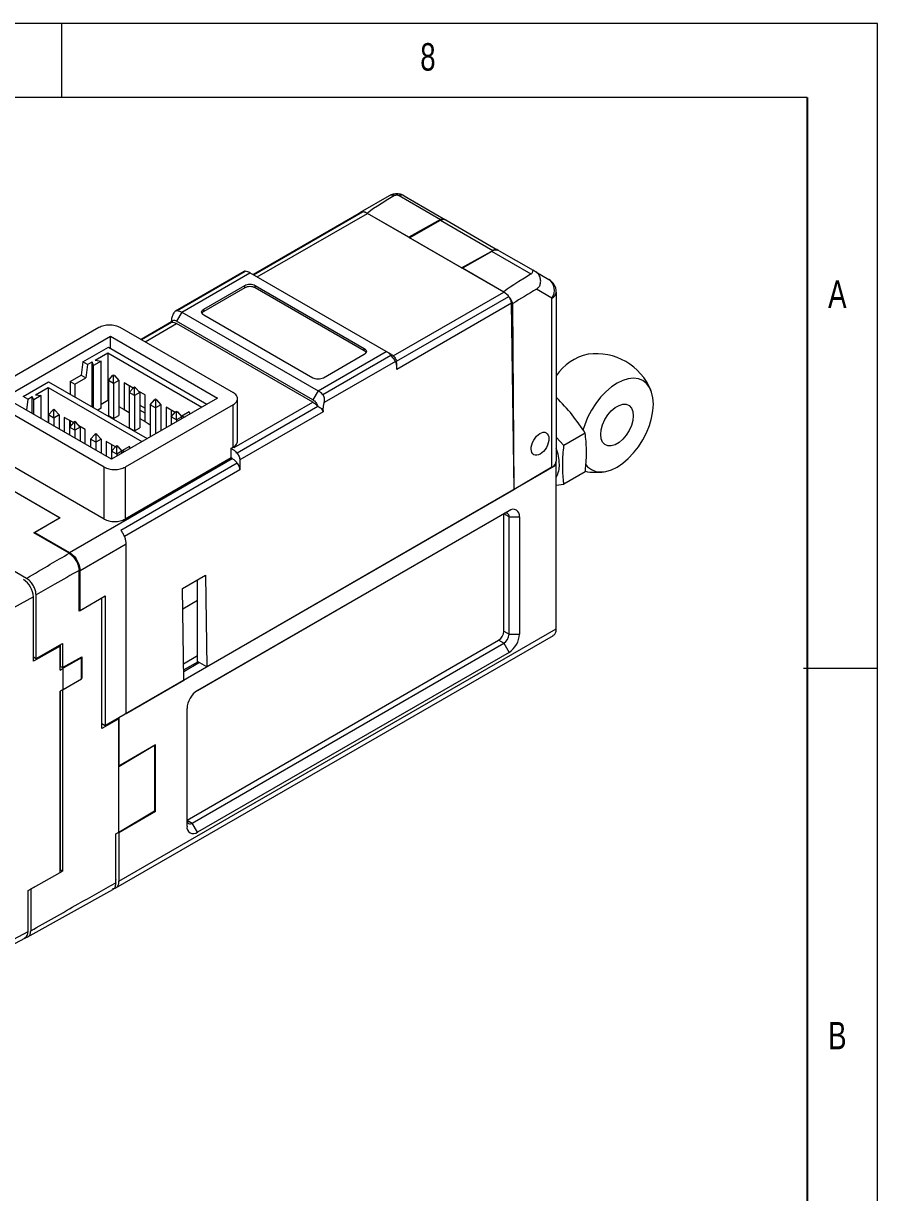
# Model space of a CAD drawing. Header units: inches. Extents: x 0.2 to 16.3, y 0.2 to 11.5.
# Drawn here: x 14.071 to 16.339, y 8.392 to 11.496 of the extents above; entities that cross this region are included whole.
import ezdxf

# ---------------------------------------------------------------- set-up
doc = ezdxf.new("R2010")
doc.units = ezdxf.units.IN
doc.header["$MEASUREMENT"] = 0
doc.layers.add('NOTES', color=7, linetype='Continuous')
doc.styles.add('SLDTEXTSTYLE2', font='TXT', dxfattribs={"width": 0.75})

msp = doc.modelspace()

# ---------------------------------------------------------------- linework, layer by layer
at = {"color": 7, "linetype": 'Continuous', "lineweight": 18}
for p, q in [((16.3386, 11.4961), (0.1969, 11.4961)), ((14.1732, 11.2992), (14.1732, 11.4961)), ((16.3386, 0.1969), (16.3386, 11.4961)), ((16.1516, 11.2992), (0.3937, 11.2992)), ((15.0424, 11.0383), (14.9648, 10.9936)), ((15.0684, 11.0392), (15.1783, 10.9757)), ((15.0817, 11.0383), (15.1917, 10.9748)), ((14.9681, 10.9945), (14.6815, 10.829)), ((15.3464, 10.7827), (14.9845, 10.9916)), ((15.0944, 10.9281), (14.9845, 10.9916)), ((15.1783, 10.9757), (15.0944, 10.9281)), ((15.0965, 10.927), (15.1659, 10.9663)), ((15.1659, 10.9663), (15.1787, 10.9734)), ((15.1787, 10.9734), (15.3177, 10.8932)), ((15.1923, 10.9745), (15.331, 10.8944)), ((15.2344, 10.8473), (15.0965, 10.927)), ((15.2344, 10.8473), (15.305, 10.886)), ((15.3149, 10.8907), (15.2364, 10.8462)), ((15.305, 10.886), (15.3177, 10.8932)), ((15.4187, 10.8307), (15.3149, 10.8907)), ((15.3343, 10.8925), (15.331, 10.8944)), ((15.3343, 10.8925), (15.424, 10.8407)), ((14.6571, 10.8372), (14.4753, 10.7323)), ((14.4794, 10.7334), (14.6604, 10.8379)), ((14.4917, 10.7296), (14.6727, 10.8341)), ((15.0346, 10.6252), (14.6727, 10.8341)), ((15.3464, 10.7827), (15.2364, 10.8462)), ((15.4315, 10.8364), (15.4659, 10.8165)), ((14.5502, 10.7377), (14.6588, 10.8004)), ((14.6588, 10.7939), (14.5502, 10.7313)), ((14.6588, 10.7939), (14.6588, 10.8004)), ((14.6866, 10.8004), (14.9761, 10.6332)), ((14.6866, 10.7939), (14.6866, 10.8004)), ((14.9761, 10.6268), (14.6866, 10.7939)), ((15.0615, 10.5995), (15.3594, 10.7714)), ((15.4743, 10.7668), (15.4332, 10.7905)), ((15.4856, 10.7824), (15.4856, 10.3334)), ((15.3668, 10.7532), (15.0624, 10.5775)), ((15.3742, 10.2587), (15.3668, 10.7532)), ((15.3742, 10.2587), (15.3705, 10.7527)), ((15.4743, 10.3175), (15.4743, 10.7668)), ((14.4917, 10.7297), (14.4778, 10.7055)), ((14.4917, 10.7296), (14.8536, 10.5207)), ((14.5502, 10.7313), (14.5502, 10.7377)), ((14.8397, 10.5545), (14.5502, 10.7216)), ((13.9851, 10.524), (14.2718, 10.6895)), ((14.3275, 10.6895), (14.6281, 10.5159)), ((14.4641, 10.7035), (14.3837, 10.6571)), ((14.4639, 10.7027), (14.4639, 10.7049)), ((14.4649, 10.7029), (14.4642, 10.7032)), ((14.8397, 10.4966), (14.4778, 10.7055)), ((14.8397, 10.4902), (14.4778, 10.6991)), ((14.0213, 10.5031), (14.3024, 10.6654)), ((14.3024, 10.6654), (14.5864, 10.5015)), ((14.3024, 10.6332), (14.3024, 10.6654)), ((14.2294, 10.5975), (14.2969, 10.6364)), ((14.2621, 10.6019), (14.2955, 10.6212)), ((14.2955, 10.6212), (14.5446, 10.4773)), ((14.2955, 10.6212), (14.2955, 10.4958)), ((14.2969, 10.6364), (14.5585, 10.4854)), ((14.8536, 10.5207), (15.0346, 10.6252)), ((14.9761, 10.6171), (14.8676, 10.5545)), ((14.9761, 10.6268), (14.9761, 10.6332)), ((15.0485, 10.6171), (15.0346, 10.6252)), ((14.2294, 10.5975), (14.2245, 10.5625)), ((14.2419, 10.5903), (14.2294, 10.5975)), ((14.2419, 10.5903), (14.237, 10.5553)), ((14.2419, 10.5903), (14.2537, 10.5971)), ((14.2578, 10.5882), (14.2537, 10.5971)), ((14.2537, 10.4781), (14.2537, 10.5971)), ((14.2774, 10.5995), (14.2578, 10.5882)), ((14.2578, 10.4758), (14.2578, 10.5882)), ((14.2621, 10.6019), (14.2774, 10.5995)), ((14.2774, 10.4741), (14.2774, 10.5995)), ((15.0469, 10.6147), (14.866, 10.5103)), ((15.0587, 10.5985), (14.8697, 10.4893)), ((15.0624, 10.5857), (15.0624, 10.5878)), ((15.0624, 10.5775), (15.0624, 10.5857)), ((14.1953, 10.5456), (14.2245, 10.5625)), ((14.2078, 10.5384), (14.237, 10.5553)), ((14.2245, 10.5625), (14.237, 10.5553)), ((14.2969, 10.5481), (14.308, 10.5609)), ((14.3108, 10.5625), (14.308, 10.5609)), ((14.308, 10.5609), (14.3108, 10.5593)), ((14.3136, 10.5609), (14.3108, 10.5625)), ((14.3108, 10.5593), (14.3136, 10.5609)), ((14.3108, 10.54), (14.3108, 10.5593)), ((14.3136, 10.5609), (14.3247, 10.5481)), ((14.0707, 10.5059), (14.1382, 10.5448)), ((14.1034, 10.5103), (14.1368, 10.5296)), ((14.1368, 10.5296), (14.3859, 10.3857)), ((14.1368, 10.5296), (14.1368, 10.4364)), ((14.1382, 10.5448), (14.3999, 10.3938)), ((14.1953, 10.5456), (14.1953, 10.5119)), ((14.1953, 10.5456), (14.2078, 10.5384)), ((14.2078, 10.5384), (14.2078, 10.5047)), ((14.3108, 10.54), (14.2969, 10.5481)), ((14.2969, 10.5481), (14.2969, 10.4548)), ((14.3247, 10.5481), (14.3108, 10.54)), ((14.3108, 10.54), (14.3108, 10.4468)), ((14.3247, 10.5481), (14.3247, 10.4548)), ((14.3627, 10.5277), (14.3386, 10.5416)), ((14.3386, 10.5416), (14.3386, 10.4709)), ((14.3525, 10.5336), (14.3525, 10.5159)), ((14.3637, 10.5288), (14.3525, 10.5159)), ((14.3665, 10.5304), (14.3637, 10.5288)), ((14.3637, 10.5288), (14.3665, 10.5272)), ((14.3692, 10.5288), (14.3665, 10.5304)), ((14.3665, 10.5272), (14.3692, 10.5288)), ((14.3665, 10.5079), (14.3665, 10.5272)), ((14.3804, 10.5159), (14.3692, 10.5288)), ((14.3052, 10.3391), (14.0213, 10.5031)), ((14.0832, 10.4987), (14.0707, 10.5059)), ((14.0832, 10.4987), (14.0792, 10.4696)), ((14.0832, 10.4987), (14.095, 10.5055)), ((14.0992, 10.4966), (14.095, 10.5055)), ((14.095, 10.4605), (14.095, 10.5055)), ((14.1188, 10.5079), (14.0992, 10.4966)), ((14.0992, 10.4581), (14.0992, 10.4966)), ((14.1034, 10.5103), (14.1188, 10.5079)), ((14.1188, 10.4468), (14.1188, 10.5079)), ((14.2774, 10.4854), (14.2955, 10.4958)), ((14.2955, 10.4958), (14.2969, 10.495)), ((14.5864, 10.5015), (14.3052, 10.3391)), ((14.3665, 10.5079), (14.3525, 10.5159)), ((14.3525, 10.5159), (14.3525, 10.4227)), ((14.3804, 10.5159), (14.3665, 10.5079)), ((14.3665, 10.5079), (14.3665, 10.4146)), ((14.3943, 10.5095), (14.3776, 10.5191)), ((14.3804, 10.5159), (14.3804, 10.4227)), ((14.3943, 10.4388), (14.3943, 10.5095)), ((14.4082, 10.4838), (14.4194, 10.4966)), ((14.4221, 10.4982), (14.4194, 10.4966)), ((14.4194, 10.4966), (14.4221, 10.495)), ((14.4249, 10.4966), (14.4221, 10.4982)), ((14.4221, 10.495), (14.4249, 10.4966)), ((14.4221, 10.495), (14.4221, 10.4757)), ((14.4249, 10.4966), (14.4361, 10.4838)), ((14.6397, 10.3864), (14.6397, 10.4999)), ((14.8536, 10.5207), (14.8397, 10.4966)), ((15.4861, 10.503), (15.4856, 10.5027)), ((14.2857, 10.3182), (13.9851, 10.4918)), ((14.1382, 10.4564), (14.1493, 10.4693)), ((14.1521, 10.4709), (14.1493, 10.4693)), ((14.1493, 10.4693), (14.1521, 10.4677)), ((14.1549, 10.4693), (14.1521, 10.4709)), ((14.1521, 10.4677), (14.1549, 10.4693)), ((14.1521, 10.4484), (14.1521, 10.4677)), ((14.1549, 10.4693), (14.166, 10.4564)), ((14.2774, 10.4741), (14.269, 10.4693)), ((14.3247, 10.4789), (14.3386, 10.4709)), ((14.3386, 10.4709), (14.3525, 10.4629)), ((14.6281, 10.4838), (14.3414, 10.3182)), ((14.3804, 10.4821), (14.3943, 10.4741)), ((14.3943, 10.4612), (14.3804, 10.4693)), ((14.4221, 10.4757), (14.4082, 10.4838)), ((14.4082, 10.4838), (14.4082, 10.3986)), ((14.4361, 10.4838), (14.4221, 10.4757)), ((14.4221, 10.4757), (14.4221, 10.4066)), ((14.4361, 10.4838), (14.4361, 10.4147)), ((14.4741, 10.4634), (14.45, 10.4773)), ((14.45, 10.4773), (14.45, 10.4227)), ((14.4639, 10.4693), (14.4639, 10.4516)), ((14.4639, 10.4516), (14.475, 10.4645)), ((14.4778, 10.4661), (14.475, 10.4645)), ((14.475, 10.4645), (14.4778, 10.4629)), ((14.4806, 10.4645), (14.4778, 10.4661)), ((14.4778, 10.4629), (14.4806, 10.4645)), ((14.4778, 10.4436), (14.4778, 10.4629)), ((14.4806, 10.4645), (14.4917, 10.4517)), ((14.5113, 10.4645), (14.4917, 10.4532)), ((14.5136, 10.4595), (14.5113, 10.4645)), ((14.6281, 10.3712), (14.6281, 10.4838)), ((14.6309, 10.3697), (14.8397, 10.4902)), ((14.8527, 10.479), (14.6384, 10.3552)), ((14.8667, 10.4645), (14.6458, 10.337)), ((14.8664, 10.4725), (14.8627, 10.4725)), ((14.8664, 10.4725), (14.8667, 10.4645)), ((14.1521, 10.4484), (14.1382, 10.4564)), ((14.1382, 10.4564), (14.1382, 10.4356)), ((14.166, 10.4564), (14.1521, 10.4484)), ((14.1521, 10.4484), (14.1521, 10.4275)), ((14.166, 10.4564), (14.166, 10.4195)), ((14.2041, 10.4361), (14.1799, 10.45)), ((14.1799, 10.45), (14.1799, 10.4115)), ((14.1939, 10.442), (14.1939, 10.4243)), ((14.205, 10.4372), (14.1939, 10.4243)), ((14.1939, 10.4323), (14.1953, 10.4331)), ((14.1953, 10.4412), (14.1953, 10.4259)), ((14.2078, 10.4388), (14.205, 10.4372)), ((14.205, 10.4372), (14.2078, 10.4356)), ((14.2106, 10.4372), (14.2078, 10.4388)), ((14.2078, 10.4356), (14.2106, 10.4372)), ((14.2078, 10.4163), (14.2078, 10.4356)), ((14.2217, 10.4243), (14.2106, 10.4372)), ((14.2969, 10.4548), (14.3108, 10.4468)), ((14.3108, 10.4468), (14.3247, 10.4548)), ((14.3804, 10.4468), (14.3943, 10.4388)), ((14.3943, 10.4388), (14.4082, 10.4307)), ((14.4778, 10.4436), (14.4639, 10.4516)), ((14.4639, 10.4516), (14.4639, 10.4307)), ((14.4917, 10.4516), (14.4778, 10.4436)), ((14.4778, 10.4436), (14.4778, 10.4388)), ((14.4917, 10.4532), (14.489, 10.4548)), ((14.4917, 10.4532), (14.5005, 10.4518)), ((14.4917, 10.4468), (14.4917, 10.4532)), ((14.2078, 10.4163), (14.1939, 10.4243)), ((14.1939, 10.4243), (14.1939, 10.4034)), ((14.2217, 10.4243), (14.2078, 10.4163)), ((14.2078, 10.4163), (14.2078, 10.3954)), ((14.2356, 10.4179), (14.2189, 10.4275)), ((14.2217, 10.4243), (14.2217, 10.3873)), ((14.2356, 10.3793), (14.2356, 10.4179)), ((14.2495, 10.3922), (14.2607, 10.405)), ((14.2635, 10.4066), (14.2607, 10.405)), ((14.2607, 10.405), (14.2635, 10.4034)), ((14.2662, 10.405), (14.2635, 10.4066)), ((14.2635, 10.4034), (14.2662, 10.405)), ((14.2635, 10.4034), (14.2635, 10.3841)), ((14.2662, 10.405), (14.2774, 10.3922)), ((14.3525, 10.4227), (14.3665, 10.4146)), ((14.3665, 10.4146), (14.3804, 10.4227)), ((15.5627, 10.4078), (15.5059, 10.375)), ((14.2635, 10.3841), (14.2495, 10.3922)), ((14.2495, 10.3922), (14.2495, 10.3713)), ((14.2774, 10.3922), (14.2635, 10.3841)), ((14.2635, 10.3841), (14.2635, 10.3632)), ((14.2774, 10.3922), (14.2774, 10.3552)), ((14.3154, 10.3718), (14.2913, 10.3857)), ((14.2913, 10.3857), (14.2913, 10.3472)), ((14.3052, 10.3777), (14.3052, 10.36)), ((14.3052, 10.36), (14.3164, 10.3729)), ((14.3191, 10.3745), (14.3164, 10.3729)), ((14.3164, 10.3729), (14.3191, 10.3713)), ((14.3219, 10.3729), (14.3191, 10.3745)), ((14.3191, 10.3713), (14.3219, 10.3729)), ((14.3191, 10.352), (14.3191, 10.3713)), ((14.3219, 10.3729), (14.333, 10.3601)), ((14.3526, 10.3729), (14.333, 10.3616)), ((14.355, 10.3678), (14.3526, 10.3729)), ((14.6226, 10.3679), (14.6281, 10.3712)), ((14.6226, 10.3423), (14.6226, 10.3679)), ((14.6281, 10.3713), (14.6309, 10.3697)), ((15.5059, 10.375), (15.4856, 10.3975)), ((14.2857, 10.18), (13.9851, 10.3536)), ((14.1939, 10.0916), (14.6254, 10.3407)), ((14.3191, 10.352), (14.3052, 10.36)), ((14.3052, 10.36), (14.3052, 10.3391)), ((14.333, 10.36), (14.3191, 10.352)), ((14.3191, 10.352), (14.3191, 10.3472)), ((14.333, 10.3616), (14.3303, 10.3632)), ((14.333, 10.3616), (14.3418, 10.3602)), ((14.333, 10.3552), (14.333, 10.3616)), ((14.6226, 10.3423), (14.3414, 10.18)), ((14.6254, 10.3407), (14.6226, 10.3423)), ((14.6458, 10.337), (14.6462, 10.3108)), ((14.2857, 10.18), (14.2857, 10.3182)), ((15.4856, 10.3229), (14.3247, 9.6527)), ((14.6392, 10.3285), (14.3302, 10.1501)), ((14.3414, 10.3182), (14.3414, 10.18)), ((15.4743, 10.3175), (15.3742, 10.2587)), ((15.4856, 10.3229), (15.4856, 10.3334)), ((15.4856, 9.8889), (15.4856, 10.3229)), ((13.9823, 10.2909), (14.1688, 10.1832)), ((14.1674, 10.1835), (13.9865, 10.288)), ((15.5627, 10.3057), (15.5059, 10.273)), ((14.5586, 9.7878), (15.3742, 10.2587)), ((15.4856, 10.2704), (15.5059, 10.273)), ((14.0992, 10.1432), (14.1674, 10.1835)), ((14.1688, 10.1832), (14.102, 10.1447)), ((14.1674, 10.1824), (14.1674, 10.1835)), ((15.3464, 10.1943), (14.5331, 9.7248)), ((14.5335, 9.725), (15.3603, 10.2024)), ((15.3464, 10.1943), (15.3603, 10.2024)), ((15.3464, 9.8825), (15.3464, 10.1943)), ((15.3603, 10.1863), (15.3464, 10.1943)), ((15.3603, 10.1863), (15.3881, 10.1863)), ((15.3603, 9.8744), (15.3603, 10.1863)), ((15.3881, 10.1863), (15.3881, 9.8744)), ((14.1925, 10.0893), (14.0992, 10.1432)), ((14.102, 10.1447), (14.102, 10.1416)), ((14.102, 10.1447), (14.1939, 10.0916)), ((14.2217, 10.0434), (14.3442, 10.1141)), ((14.3442, 9.6641), (14.3442, 10.1141)), ((14.0797, 10.0227), (13.9962, 10.0709)), ((14.219, 9.9357), (14.219, 10.0433)), ((14.2217, 9.9373), (14.2217, 10.0434)), ((14.4937, 9.9957), (14.5549, 10.031)), ((14.5549, 10.031), (14.5586, 9.7878)), ((14.4973, 9.7524), (14.4937, 9.9957)), ((14.5335, 9.8023), (14.5335, 10.0186)), ((14.0978, 9.9735), (14.0454, 9.9443)), ((14.0978, 9.803), (14.0978, 9.9735)), ((14.1049, 9.8102), (14.1049, 9.979)), ((14.2796, 9.9699), (14.219, 9.9357)), ((14.2217, 9.9373), (14.2885, 9.9759)), ((14.2788, 9.9703), (14.2796, 9.9699)), ((14.2796, 9.6242), (14.2796, 9.9699)), ((14.2797, 9.7222), (14.2797, 9.9708)), ((14.2885, 9.9759), (14.2885, 9.6319)), ((14.219, 9.9389), (14.2217, 9.9373)), ((14.5335, 9.9636), (14.4945, 9.941)), ((14.3165, 9.2007), (15.4781, 9.8713)), ((14.3247, 9.2187), (15.4856, 9.8889)), ((15.3464, 9.8825), (15.3603, 9.8744)), ((15.3603, 9.8744), (15.3881, 9.8744)), ((15.4856, 9.8889), (15.4856, 9.8886)), ((14.1687, 9.8425), (14.0978, 9.803)), ((14.1049, 9.8102), (14.1754, 9.8499)), ((14.1655, 9.8443), (14.1687, 9.8425)), ((14.1687, 9.7792), (14.1687, 9.8425)), ((14.1688, 9.8462), (14.1688, 9.7887)), ((14.1754, 9.8499), (14.1754, 9.7856)), ((14.5057, 9.3811), (15.3325, 9.8584)), ((14.5196, 9.373), (15.3464, 9.8503)), ((15.3464, 9.8503), (15.3325, 9.8584)), ((15.3464, 9.8503), (15.3603, 9.8262)), ((14.0978, 9.8143), (14.1049, 9.8102)), ((14.1754, 9.7856), (14.2261, 9.8142)), ((14.2259, 9.812), (14.1772, 9.7839)), ((14.2259, 9.812), (14.2241, 9.8131)), ((14.2259, 9.7561), (14.2259, 9.812)), ((14.2261, 9.8142), (14.2261, 9.7569)), ((14.5335, 9.8166), (14.4967, 9.7953)), ((15.3603, 9.8262), (14.5335, 9.3489)), ((14.1688, 9.7887), (14.1687, 9.7886)), ((14.1687, 9.7792), (14.1772, 9.7839)), ((14.1688, 9.7894), (14.1754, 9.7856)), ((14.1772, 9.728), (14.1772, 9.7839)), ((14.535, 9.8014), (14.4969, 9.7794)), ((14.5392, 9.799), (14.497, 9.7746)), ((14.5586, 9.7878), (14.5335, 9.8023)), ((16.3386, 9.7835), (16.1417, 9.7835)), ((14.1772, 9.728), (14.2259, 9.7561)), ((14.2259, 9.7571), (14.2261, 9.7569)), ((14.2261, 9.7569), (14.2259, 9.7568)), ((14.3442, 9.6641), (14.4973, 9.7524)), ((14.1772, 9.728), (14.1687, 9.7232)), ((14.1687, 9.2414), (14.1687, 9.7232)), ((14.1688, 9.7233), (14.1688, 9.251)), ((14.1754, 9.727), (14.1754, 9.2456)), ((14.2796, 9.7221), (14.2797, 9.7222)), ((14.2797, 9.6804), (14.2796, 9.6803)), ((14.2797, 9.6338), (14.2797, 9.6804)), ((14.3442, 9.6641), (14.2885, 9.6319)), ((14.5057, 9.365), (14.5057, 9.6768)), ((14.1687, 9.6409), (14.1687, 9.6328)), ((14.3247, 9.6496), (14.2796, 9.6242)), ((14.2797, 9.6338), (14.2796, 9.6337)), ((14.2797, 9.637), (14.2885, 9.6319)), ((14.3247, 9.6496), (14.3219, 9.6512)), ((14.3246, 9.6528), (14.3247, 9.6527)), ((14.3247, 9.6527), (14.3247, 9.5241)), ((14.3247, 9.5226), (14.3247, 9.6496)), ((14.4221, 9.5804), (14.3247, 9.5241)), ((14.4196, 9.5787), (14.3247, 9.5226)), ((14.4194, 9.5788), (14.4196, 9.5787)), ((14.4196, 9.5787), (14.4196, 9.4051)), ((14.4221, 9.4036), (14.4221, 9.5804)), ((14.3247, 9.349), (14.3247, 9.5226)), ((14.3247, 9.349), (14.4196, 9.4051)), ((14.4221, 9.4036), (14.3247, 9.3473)), ((14.4195, 9.4051), (14.4221, 9.4036)), ((14.5057, 9.3811), (14.5196, 9.373)), ((14.3163, 9.3442), (14.3247, 9.349)), ((14.3163, 9.214), (14.3163, 9.3442)), ((14.3164, 9.2236), (14.3164, 9.3443)), ((14.3232, 9.3482), (14.3247, 9.3473)), ((14.3247, 9.3473), (14.3247, 9.2187)), ((14.5335, 9.3489), (14.5196, 9.373)), ((14.1688, 9.251), (14.1687, 9.2509)), ((14.0837, 9.194), (14.1687, 9.2414)), ((14.1687, 9.2495), (14.1754, 9.2456)), ((14.1687, 9.2418), (14.1754, 9.2456)), ((14.3164, 9.2236), (14.3163, 9.2214)), ((14.0818, 9.0699), (14.3092, 9.1967)), ((14.0837, 9.0855), (14.0837, 9.194)), ((14.0838, 9.0949), (14.0838, 9.1941)), ((14.0908, 9.198), (14.1007, 9.2035)), ((14.0908, 9.198), (14.0908, 9.0871)), ((14.0908, 9.198), (14.0908, 9.198)), ((14.0241, 9.0398), (14.0752, 9.0673)), ((14.0327, 9.0581), (14.0837, 9.0855))]:
    msp.add_line(p, q, dxfattribs=at)
at = {"color": 8, "linetype": 'Continuous', "lineweight": 18}
for p, q in [((14.6824, 10.8285), (14.9715, 10.9954)), ((14.6922, 10.8229), (14.9845, 10.9916)), ((15.305, 10.8851), (15.305, 10.886)), ((15.0532, 10.6134), (15.3464, 10.7827)), ((14.3845, 10.6565), (14.4649, 10.7029)), ((14.3943, 10.6509), (14.4778, 10.6991)), ((14.6462, 10.3108), (14.3397, 10.1339)), ((14.3163, 9.2236), (14.3164, 9.2236)), ((14.0838, 9.0949), (14.0837, 9.0948))]:
    msp.add_line(p, q, dxfattribs=at)
at = {"color": 7, "linetype": 'Continuous', "lineweight": 18, "flags": 128}
for points in [[(15.7435, 10.4852), (15.7423, 10.502), (15.7388, 10.5169), (15.733, 10.5297), (15.7251, 10.5401), (15.7152, 10.5477), (15.7037, 10.5524), (15.6908, 10.5541), (15.6769, 10.5527), (15.6621, 10.5483), (15.647, 10.5409), (15.632, 10.5309), (15.6172, 10.5183), (15.6033, 10.5035), (15.5904, 10.4869), (15.5789, 10.469), (15.569, 10.45), (15.5611, 10.4305), (15.5565, 10.4158)], [(15.5634, 10.3259), (15.569, 10.3191), (15.5789, 10.3115), (15.5904, 10.3068), (15.6033, 10.3051), (15.6172, 10.3065), (15.632, 10.3109), (15.647, 10.3182), (15.6621, 10.3283), (15.6769, 10.3409), (15.6908, 10.3556), (15.7037, 10.3722), (15.7152, 10.3902), (15.7251, 10.4092), (15.733, 10.4286), (15.7388, 10.4481), (15.7423, 10.4671), (15.7435, 10.4852)], [(15.6902, 10.4545), (15.6889, 10.4418), (15.6853, 10.4285), (15.6793, 10.4152), (15.6716, 10.4027), (15.6624, 10.3918), (15.6523, 10.3831), (15.6418, 10.3771), (15.6317, 10.3742), (15.6225, 10.3744), (15.6148, 10.3779), (15.6088, 10.3844), (15.6052, 10.3935), (15.6039, 10.4047), (15.6052, 10.4173), (15.6088, 10.4307), (15.6148, 10.444), (15.6225, 10.4564), (15.6317, 10.4673), (15.6418, 10.476), (15.6523, 10.482), (15.6624, 10.485), (15.6716, 10.4847), (15.6793, 10.4813), (15.6853, 10.4748), (15.6889, 10.4657), (15.6902, 10.4545)]]:
    msp.add_lwpolyline(points, dxfattribs=at)
at = {"color": 8, "linetype": 'Continuous', "lineweight": 18}
msp.add_arc((15.05, 11.0235), 0.0167, 69.2973, 117.3726, dxfattribs=at)
at = {"color": 7, "linetype": 'Continuous', "lineweight": 18}
for centre, radius, start, end in [((15.0741, 11.0236), 0.0166, 62.523, 110.0342), ((14.9735, 10.978), 0.0175, 51.0308, 134.7628), ((14.9716, 10.9884), 0.00699, 91.0947, 119.6983), ((14.9713, 10.9705), 0.0249, 58.0026, 89.593), ((15.184, 10.9601), 0.0166, 62.523, 110.0342), ((15.3262, 10.8746), 0.0197, 65.5492, 125.0836), ((14.6593, 10.8124), 0.0255, 58.2469, 87.569), ((15.4445, 10.7873), 0.0362, 325.4207, 53.7367), ((15.4462, 10.7824), 0.0394, 0, 60), ((15.3138, 10.7318), 0.0604, 20.197, 57.3602), ((15.4664, 10.7844), 0.0193, 294.2404, 354.1405), ((15.5991, 10.4845), 0.1364, 102.2843, 146.3398), ((15.5914, 10.4617), 0.1575, 22.2402, 97.7651), ((14.8281, 10.4781), 0.0497, 40.3639, 59.1012), ((15.3659, 10.3225), 0.1281, 1.1487, 20.8371), ((15.4334, 10.3225), 0.0606, 329.4529, 2.4301), ((15.5914, 10.4617), 0.1575, 259.4889, 277.7651), ((15.3518, 10.1877), 0.0086, 350.786, 129.2033), ((15.3712, 10.189), 0.0172, 350.786, 129.2033), ((14.0404, 9.9709), 0.0575, 2.6055, 57.3945), ((15.3162, 9.8839), 0.0303, 302.6055, 357.3945), ((15.3301, 9.8758), 0.0303, 302.6055, 357.3945), ((15.3277, 9.8772), 0.0605, 302.6055, 357.3945), ((14.5661, 9.6741), 0.0605, 122.6055, 177.3945), ((14.5141, 9.3797), 0.0086, 170.786, 309.2033), ((14.5226, 9.3622), 0.0172, 170.786, 309.2033), ((14.308, 9.2159), 0.0169, 269.0028, 9.7592)]:
    msp.add_arc(centre, radius, start, end, dxfattribs=at)
for centre, major_axis, ratio, start_param, end_param in [((18.1745, 12.801), (3.1901, 1.8093), 0.007557, 2.925079, 3.146034), ((15.4633, 10.818), (0.0394, -0.0227), 0.00007, 2.510391, 3.175795), ((18.5364, 12.5921), (3.1901, 1.8093), 0.007557, 2.923758, 3.146034), ((18.1243, 12.3542), (3.1621, 1.8575), 0.007625, 2.584269, 2.62324), ((15.4462, 10.3334), (0.0394, 0), 0.577332, 5.506475, 6.283185), ((14.0558, 9.1016), (-0.0197, 0.0341), 0.577206, 3.124143, 3.92692)]:
    msp.add_ellipse(centre, major_axis=major_axis, ratio=ratio, start_param=start_param, end_param=end_param, dxfattribs=at)
msp.add_ellipse((15.4426, 10.3799), major_axis=(0.0163, 0.0292), ratio=0.577293, dxfattribs=at)
for points, knots in [([(15.0557, 11.0431), (15.052, 11.0423), (15.0474, 11.0412), (15.0433, 11.0388), (15.0424, 11.0383)], [0, 0, 0, 0, 0.787452, 1, 1, 1, 1]), ([(15.0815, 11.0382), (15.0807, 11.0387), (15.0773, 11.0411), (15.0707, 11.0428), (15.0628, 11.0439), (15.0581, 11.0433), (15.0557, 11.0431)], [0, 0, 0, 0, 0.1031857, 0.4689775, 0.7382008, 1, 1, 1, 1]), ([(15.0559, 11.0391), (15.0567, 11.0395), (15.0581, 11.0402), (15.061, 11.0407), (15.0639, 11.0407), (15.0665, 11.0401), (15.0678, 11.0395), (15.0684, 11.0392)], [0, 0, 0, 0, 0.209529, 0.419059, 0.628588, 0.838117, 1, 1, 1, 1]), ([(15.1787, 10.9734), (15.1816, 10.9746), (15.1867, 10.9768), (15.1906, 10.9752), (15.1923, 10.9745)], [0, 0, 0, 0, 0.557682, 1, 1, 1, 1]), ([(15.331, 10.8944), (15.3289, 10.8952), (15.3249, 10.8966), (15.3199, 10.8942), (15.3177, 10.8932)], [0, 0, 0, 0, 0.557681, 1, 1, 1, 1]), ([(14.6604, 10.8379), (14.6591, 10.8379), (14.6577, 10.8379), (14.6571, 10.8372), (14.6571, 10.8372)], [0, 0, 0, 0, 0.94471, 1, 1, 1, 1]), ([(15.424, 10.8407), (15.4238, 10.8401), (15.4235, 10.8393), (15.4223, 10.8351), (15.4211, 10.8325), (15.4194, 10.8313), (15.4187, 10.8307)], [0, 0, 0, 0, 0.5436634, 0.7640714, 0.9027298, 1, 1, 1, 1]), ([(15.4332, 10.7905), (15.4354, 10.7922), (15.4399, 10.7954), (15.4441, 10.8042), (15.4447, 10.8145), (15.442, 10.825), (15.437, 10.8326), (15.433, 10.8354), (15.4315, 10.8364)], [0, 0, 0, 0, 0.154072, 0.309207, 0.488335, 0.671502, 0.878231, 1, 1, 1, 1]), ([(14.4676, 10.7214), (14.4662, 10.7173), (14.4642, 10.7115), (14.464, 10.7063), (14.4639, 10.7049)], [0, 0, 0, 0, 0.715699, 1, 1, 1, 1]), ([(14.4794, 10.7334), (14.4781, 10.7332), (14.4755, 10.7328), (14.4719, 10.7297), (14.4693, 10.7257), (14.4681, 10.7226), (14.4676, 10.7214)], [0, 0, 0, 0, 0.270501, 0.540639, 0.820445, 1, 1, 1, 1]), ([(14.5502, 10.7313), (14.5484, 10.7301), (14.5462, 10.7287), (14.5456, 10.7268), (14.5455, 10.7264)], [0, 0, 0, 0, 0.793162, 1, 1, 1, 1]), ([(14.4778, 10.7055), (14.4764, 10.7062), (14.4737, 10.7075), (14.4699, 10.7075), (14.4667, 10.7061), (14.4655, 10.704), (14.4649, 10.7029)], [0, 0, 0, 0, 0.249883, 0.499844, 0.749883, 1, 1, 1, 1]), ([(14.9808, 10.622), (14.9807, 10.6224), (14.9802, 10.6242), (14.9779, 10.6257), (14.9761, 10.6268)], [0, 0, 0, 0, 0.206838, 1, 1, 1, 1]), ([(15.0346, 10.6252), (15.0367, 10.6238), (15.041, 10.621), (15.045, 10.6168), (15.0469, 10.6147)], [0, 0, 0, 0, 0.500008, 1, 1, 1, 1]), ([(15.0485, 10.6171), (15.0499, 10.6162), (15.0527, 10.6143), (15.0564, 10.61), (15.0596, 10.6049), (15.0608, 10.6013), (15.0615, 10.5995)], [0, 0, 0, 0, 0.249883, 0.499844, 0.749883, 1, 1, 1, 1]), ([(15.0587, 10.5985), (15.058, 10.5997), (15.0566, 10.602), (15.0536, 10.6063), (15.0503, 10.6107), (15.0481, 10.6134), (15.0469, 10.6147)], [0, 0, 0, 0, 0.268398, 0.522178, 0.764747, 1, 1, 1, 1]), ([(15.0624, 10.5857), (15.0622, 10.5881), (15.0618, 10.5931), (15.0598, 10.5966), (15.0587, 10.5985)], [0, 0, 0, 0, 0.479315, 1, 1, 1, 1]), ([(15.0624, 10.5878), (15.0624, 10.5895), (15.0623, 10.5936), (15.0618, 10.5973), (15.0615, 10.5995)], [0, 0, 0, 0, 0.395708, 1, 1, 1, 1]), ([(14.8397, 10.4966), (14.8411, 10.4957), (14.8439, 10.4938), (14.8477, 10.4895), (14.8508, 10.4844), (14.8521, 10.4808), (14.8527, 10.479)], [0, 0, 0, 0, 0.249826, 0.499768, 0.749826, 1, 1, 1, 1]), ([(14.8697, 10.4893), (14.8702, 10.4912), (14.8711, 10.4949), (14.8707, 10.5007), (14.8691, 10.5061), (14.867, 10.5089), (14.866, 10.5103)], [0, 0, 0, 0, 0.268331, 0.522065, 0.764688, 1, 1, 1, 1]), ([(15.5627, 10.4078), (15.5516, 10.4244), (15.5293, 10.458), (15.5006, 10.4879), (15.4861, 10.503)], [0, 0, 0, 0, 0.495216, 1, 1, 1, 1]), ([(14.8627, 10.4725), (14.8614, 10.4736), (14.8585, 10.4762), (14.8547, 10.478), (14.8527, 10.479)], [0, 0, 0, 0, 0.453789, 1, 1, 1, 1]), ([(14.8667, 10.4645), (14.8664, 10.4659), (14.866, 10.4689), (14.8638, 10.4713), (14.8627, 10.4725)], [0, 0, 0, 0, 0.478115, 1, 1, 1, 1]), ([(14.8697, 10.4893), (14.8687, 10.4863), (14.8668, 10.4805), (14.8665, 10.4751), (14.8664, 10.4725)], [0, 0, 0, 0, 0.523313, 1, 1, 1, 1]), ([(15.5627, 10.3057), (15.5631, 10.3103), (15.5652, 10.3304), (15.5668, 10.3656), (15.5641, 10.3937), (15.5627, 10.4078)], [0, 0, 0, 0, 0.1269715, 0.560077, 1, 1, 1, 1]), ([(15.5059, 10.273), (15.5055, 10.277), (15.5034, 10.2948), (15.5018, 10.328), (15.5045, 10.3593), (15.5059, 10.375)], [0, 0, 0, 0, 0.1269715, 0.560077, 1, 1, 1, 1]), ([(14.0797, 10.0227), (14.1008, 10.0351), (14.1383, 10.0574), (14.1759, 10.0796), (14.1925, 10.0893)], [0, 0, 0, 0, 0.560004, 1, 1, 1, 1]), ([(14.1925, 10.0893), (14.1955, 10.0873), (14.2014, 10.0832), (14.2094, 10.0733), (14.2154, 10.062), (14.2186, 10.0516), (14.2189, 10.0457), (14.219, 10.0433)], [0, 0, 0, 0, 0.214702, 0.429406, 0.644091, 0.858768, 1, 1, 1, 1]), ([(14.219, 10.0433), (14.1977, 10.0314), (14.1597, 10.01), (14.1216, 9.9885), (14.1049, 9.979)], [0, 0, 0, 0, 0.560005, 1, 1, 1, 1]), ([(14.1049, 9.979), (14.1046, 9.9825), (14.1041, 9.9893), (14.0997, 10.0006), (14.0933, 10.0108), (14.0863, 10.0184), (14.0816, 10.0215), (14.0797, 10.0227)], [0, 0, 0, 0, 0.214702, 0.429404, 0.644089, 0.858766, 1, 1, 1, 1]), ([(15.4779, 9.8717), (15.4794, 9.8726), (15.4831, 9.8748), (15.4852, 9.881), (15.4855, 9.8865), (15.4856, 9.8886)], [0, 0, 0, 0, 0.3003617, 0.729276, 1, 1, 1, 1]), ([(14.0908, 9.0871), (14.1329, 9.1108), (14.208, 9.1532), (14.2832, 9.1955), (14.3163, 9.214)], [0, 0, 0, 0, 0.560004, 1, 1, 1, 1]), ([(14.3163, 9.214), (14.3159, 9.2107), (14.3153, 9.2039), (14.3118, 9.198), (14.3085, 9.1967), (14.3076, 9.1964)], [0, 0, 0, 0, 0.422928, 0.845857, 1, 1, 1, 1]), ([(14.0741, 9.0695), (14.0767, 9.0694), (14.0818, 9.0691), (14.0874, 9.0735), (14.0904, 9.0798), (14.0907, 9.085), (14.0908, 9.0871)], [0, 0, 0, 0, 0.273402, 0.546782, 0.820153, 1, 1, 1, 1])]:
    msp.add_open_spline(points, degree=3, knots=knots, dxfattribs=at)
for points in [[(14.6588, 10.8004), (14.6608, 10.8013), (14.6649, 10.8032), (14.6727, 10.804), (14.6805, 10.8032), (14.6846, 10.8013), (14.6866, 10.8004)], [(14.6866, 10.7939), (14.6846, 10.7949), (14.6805, 10.7967), (14.6727, 10.7975), (14.6649, 10.7967), (14.6608, 10.7949), (14.6588, 10.7939)], [(15.3668, 10.7532), (15.3667, 10.7547), (15.3665, 10.7577), (15.3649, 10.7626), (15.3626, 10.7673), (15.3605, 10.7701), (15.3594, 10.7714)], [(14.4794, 10.7334), (14.4814, 10.7333), (14.4853, 10.7329), (14.4896, 10.7307), (14.4917, 10.7296)], [(14.5502, 10.7216), (14.5486, 10.7228), (14.5454, 10.7251), (14.544, 10.7296), (14.5454, 10.7342), (14.5486, 10.7365), (14.5502, 10.7377)], [(14.2718, 10.6895), (14.2759, 10.6913), (14.284, 10.6951), (14.2996, 10.6967), (14.3153, 10.6951), (14.3234, 10.6913), (14.3275, 10.6895)], [(14.4649, 10.7029), (14.4669, 10.7028), (14.471, 10.7025), (14.4756, 10.7003), (14.4778, 10.6991)], [(14.9761, 10.6332), (14.9777, 10.632), (14.981, 10.6297), (14.9824, 10.6252), (14.981, 10.6207), (14.9777, 10.6183), (14.9761, 10.6171)], [(14.8676, 10.5545), (14.8655, 10.5535), (14.8615, 10.5517), (14.8536, 10.5509), (14.8458, 10.5517), (14.8418, 10.5535), (14.8397, 10.5545)], [(14.6281, 10.4838), (14.6314, 10.4861), (14.6378, 10.4908), (14.6406, 10.4998), (14.6378, 10.5089), (14.6314, 10.5136), (14.6281, 10.5159)], [(14.8397, 10.4902), (14.842, 10.4887), (14.8465, 10.4858), (14.8506, 10.4813), (14.8527, 10.479)], [(14.6226, 10.3679), (14.6253, 10.3664), (14.6308, 10.3634), (14.6359, 10.3579), (14.6384, 10.3552)], [(14.6281, 10.3712), (14.6315, 10.3735), (14.6381, 10.3782), (14.6391, 10.3843), (14.6397, 10.3873)], [(14.6392, 10.3285), (14.637, 10.331), (14.6326, 10.336), (14.6278, 10.3391), (14.6254, 10.3407)], [(14.6384, 10.3552), (14.6394, 10.3538), (14.6415, 10.3511), (14.6439, 10.3463), (14.6454, 10.3415), (14.6457, 10.3385), (14.6458, 10.337)], [(14.2857, 10.3182), (14.2898, 10.3164), (14.2979, 10.3127), (14.3136, 10.3111), (14.3292, 10.3127), (14.3373, 10.3164), (14.3414, 10.3182)], [(14.6462, 10.3108), (14.6461, 10.3122), (14.6459, 10.3151), (14.6444, 10.3198), (14.6422, 10.3245), (14.6402, 10.3272), (14.6392, 10.3285)], [(14.2857, 10.18), (14.2898, 10.1781), (14.2979, 10.1744), (14.3136, 10.1728), (14.3292, 10.1744), (14.3373, 10.1781), (14.3414, 10.18)], [(14.3442, 10.1141), (14.344, 10.117), (14.3436, 10.1229), (14.3407, 10.1324), (14.3362, 10.1419), (14.3322, 10.1474), (14.3302, 10.1501)], [(14.1939, 10.0916), (14.1975, 10.089), (14.2048, 10.0839), (14.214, 10.0711), (14.2204, 10.0568), (14.2213, 10.0479), (14.2217, 10.0434)]]:
    msp.add_open_spline(points, degree=3, dxfattribs=at)
at = {"layer": 'NOTES', "color": 7}
msp.add_line((16.1516, 11.2992), (16.1516, 0.3937), dxfattribs=at)

# ---------------------------------------------------------------- texts
at = {"color": 7, "linetype": 'Continuous', "lineweight": 0, "char_height": 0.0729, "attachment_point": 1, "style": 'SLDTEXTSTYLE2'}
for s, insert in [('8', (15.1247, 11.4436)), ('A', (16.2073, 10.8137)), ('B', (16.2073, 8.8452))]:
    msp.add_mtext(s, dxfattribs=dict(at, insert=insert))

doc.saveas('drawing.dxf')
